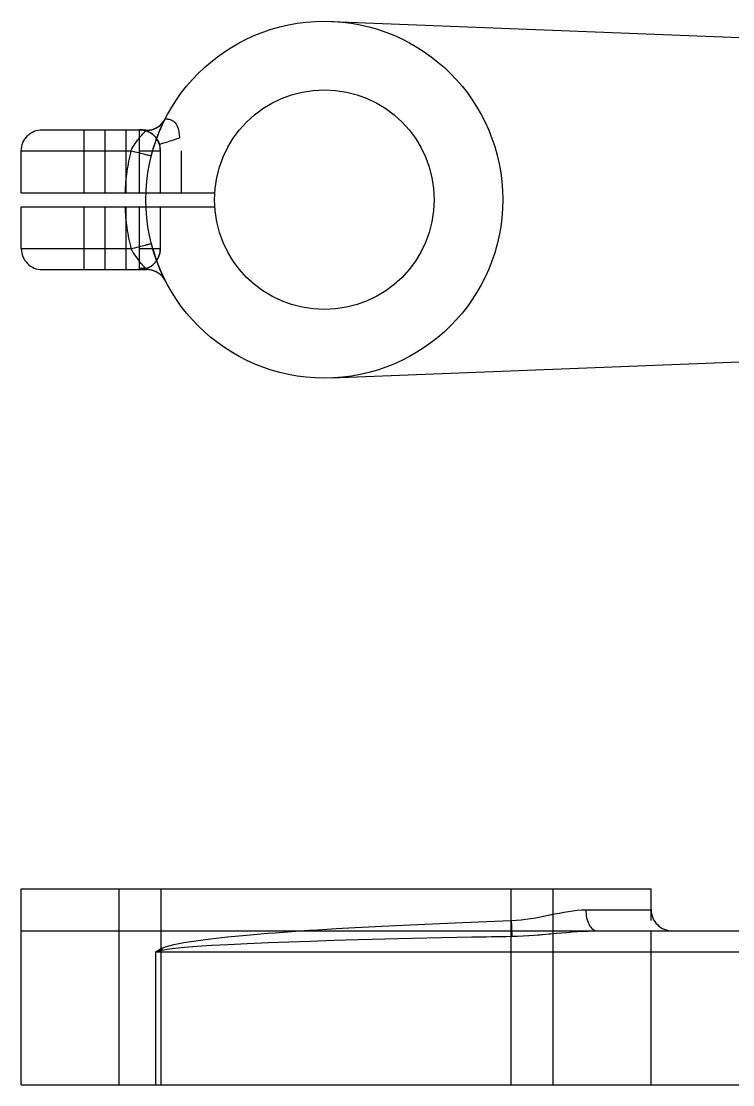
# Model space of a CAD drawing. Header units: millimetres. Extents: x 2 to 310, y 2 to 154.
# Drawn here: x 2 to 103.6, y 2 to 154 of the extents above; entities that cross this region are included whole.
import ezdxf

# ---------------------------------------------------------------- set-up
doc = ezdxf.new("R2010")
doc.units = ezdxf.units.MM
doc.layers.add('可见轮廓', color=7, linetype='Continuous')
doc.layers.add('隐藏线', color=5, linetype='Continuous')

msp = doc.modelspace()

# ---------------------------------------------------------------- linework, layer by layer
at = {"layer": '可见轮廓'}
for p, q in [((46.3, 153.98), (112.56, 151.38)), ((22.35, 139.7), (22.57, 140.05)), ((22.35, 139.7), (22.47, 139.87)), ((22.44, 139.81), (22.46, 139.85)), ((22.46, 139.85), (22.48, 139.88)), ((22.47, 139.87), (22.57, 140.05)), ((22.48, 139.88), (22.5, 139.92)), ((22.5, 139.92), (22.52, 139.95)), ((22.52, 139.95), (22.53, 139.98)), ((22.53, 139.98), (22.54, 140.01)), ((22.54, 140.01), (22.56, 140.03)), ((22.56, 140.03), (22.57, 140.05)), ((3.85, 138.27), (4.13, 138.37)), ((4.13, 138.37), (4.41, 138.44)), ((4.41, 138.44), (4.7, 138.49)), ((4.7, 138.49), (5, 138.5)), ((5, 138.5), (5.13, 138.5)), ((5, 138.5), (14, 138.5)), ((5.13, 138.5), (5.51, 138.5)), ((5.51, 138.5), (6.12, 138.5)), ((6.12, 138.5), (6.94, 138.5)), ((6.94, 138.5), (7.98, 138.5)), ((7.98, 138.5), (9.18, 138.5)), ((9.18, 138.5), (10.51, 138.5)), ((10.51, 138.5), (11.94, 138.5)), ((11, 138.5), (17, 138.5)), ((11, 129.5), (11, 138.5)), ((11.94, 138.5), (12.19, 138.5)), ((12.19, 138.5), (12.45, 138.5)), ((12.45, 138.5), (12.71, 138.5)), ((12.71, 138.5), (12.96, 138.5)), ((12.96, 138.5), (13.22, 138.5)), ((13.22, 138.5), (13.48, 138.5)), ((13.48, 138.5), (13.74, 138.5)), ((13.74, 138.5), (14, 138.5)), ((14, 138.5), (16.92, 138.5)), ((14, 138.48), (14, 138.5)), ((14, 135.5), (14, 138.5)), ((14, 138.5), (18.88, 138.5)), ((14, 138.5), (19.85, 138.5)), ((14, 138.44), (14, 138.48)), ((14, 138.37), (14, 138.44)), ((14, 138.27), (14, 138.37)), ((16.92, 138.5), (18.88, 138.5)), ((17, 129.5), (17, 138.5)), ((18.88, 138.5), (18.95, 138.5)), ((18.88, 135.5), (18.88, 138.5)), ((18.95, 138.5), (19.01, 138.5)), ((19.01, 138.5), (19.07, 138.49)), ((19.07, 138.49), (19.14, 138.49)), ((19.14, 138.49), (19.2, 138.48)), ((19.2, 138.48), (19.26, 138.48)), ((19.26, 138.48), (19.33, 138.47)), ((19.33, 138.47), (19.39, 138.46)), ((19.39, 138.46), (19.44, 138.45)), ((19.4, 138.46), (19.4, 138.45)), ((19.44, 138.45), (19.49, 138.44)), ((19.49, 138.44), (19.54, 138.43)), ((19.54, 138.43), (19.6, 138.43)), ((19.6, 138.43), (19.66, 138.42)), ((19.66, 138.42), (19.72, 138.42)), ((19.72, 138.42), (19.79, 138.42)), ((19.73, 138.3), (19.79, 138.36)), ((19.83, 138.39), (19.84, 138.4)), ((19.84, 138.41), (19.85, 138.41)), ((19.84, 138.4), (19.84, 138.41)), ((19.85, 138.41), (20.27, 138.44)), ((19.85, 138.41), (20.03, 138.42)), ((20.03, 138.42), (20.21, 138.43)), ((20.21, 138.43), (20.39, 138.46)), ((20.27, 138.44), (20.68, 138.52)), ((20.39, 138.46), (20.56, 138.49)), ((20.56, 138.49), (20.74, 138.54)), ((20.68, 138.52), (21.07, 138.66)), ((20.74, 138.54), (20.91, 138.59)), ((20.91, 138.59), (21.08, 138.66)), ((21.07, 138.66), (21.44, 138.85)), ((21.08, 138.66), (21.24, 138.73)), ((21.24, 138.73), (21.27, 138.75)), ((21.27, 138.75), (21.29, 138.76)), ((21.29, 138.76), (21.32, 138.78)), ((21.32, 138.78), (21.35, 138.79)), ((21.4, 138.82), (21.43, 138.83)), ((21.43, 138.83), (21.45, 138.85)), ((21.44, 138.85), (21.79, 139.09)), ((21.45, 138.85), (21.62, 138.96)), ((21.62, 138.96), (21.79, 139.09)), ((21.79, 139.09), (22.09, 139.37)), ((21.79, 139.09), (21.95, 139.23)), ((21.95, 139.23), (22.09, 139.37)), ((22.09, 139.37), (22.35, 139.7)), ((22.09, 139.37), (22.23, 139.53)), ((22.23, 139.53), (22.35, 139.7)), ((2.23, 136.65), (2.35, 136.91)), ((2.35, 136.91), (2.5, 137.17)), ((2.5, 137.17), (2.68, 137.4)), ((2.68, 137.4), (2.88, 137.62)), ((2.88, 137.62), (3.1, 137.82)), ((3.1, 137.82), (3.33, 137.99)), ((3.33, 137.99), (3.58, 138.15)), ((3.58, 138.15), (3.85, 138.27)), ((14, 138.14), (14, 138.27)), ((14, 137.99), (14, 138.14)), ((14, 137.82), (14, 137.99)), ((14, 137.62), (14, 137.82)), ((14, 137.4), (14, 137.62)), ((14, 137.17), (14, 137.4)), ((14, 136.91), (14, 137.17)), ((14, 136.65), (14, 136.91)), ((18.44, 136.76), (18.61, 136.99)), ((18.61, 136.99), (18.78, 137.21)), ((18.78, 137.21), (18.94, 137.42)), ((18.94, 137.42), (18.96, 137.45)), ((18.96, 137.45), (18.98, 137.47)), ((19.01, 137.5), (19.03, 137.52)), ((19.03, 137.52), (19.05, 137.55)), ((19.05, 137.55), (19.07, 137.57)), ((19.09, 137.6), (19.11, 137.62)), ((19.11, 137.62), (19.22, 137.74)), ((19.22, 137.74), (19.32, 137.86)), ((19.32, 137.86), (19.41, 137.96)), ((19.41, 137.96), (19.5, 138.06)), ((19.5, 138.06), (19.59, 138.15)), ((19.59, 138.15), (19.67, 138.23)), ((19.67, 138.23), (19.73, 138.3)), ((21.12, 136.6), (21.27, 137.03)), ((21.27, 137.03), (21.42, 137.44)), ((21.42, 137.44), (21.57, 137.83)), ((21.57, 137.83), (21.72, 138.2)), ((2, 135.5), (2.01, 135.79)), ((2, 132.5), (2, 135.5)), ((2, 135.5), (2.24, 135.5)), ((2, 135.5), (14, 135.5)), ((2, 129.5), (2, 135.5)), ((2.01, 135.79), (2.06, 136.09)), ((2.06, 136.09), (2.13, 136.37)), ((2.13, 136.37), (2.23, 136.65)), ((2.24, 135.5), (2.93, 135.5)), ((2.93, 135.5), (4.03, 135.5)), ((4.03, 135.5), (5.51, 135.5)), ((5.51, 135.5), (7.34, 135.5)), ((7.34, 135.5), (9.41, 135.5)), ((9.41, 135.5), (11.66, 135.5)), ((11.66, 135.5), (14, 135.5)), ((14, 136.37), (14, 136.65)), ((14, 136.09), (14, 136.37)), ((14, 135.79), (14, 136.09)), ((14, 135.5), (14, 135.79)), ((14, 135.5), (15.84, 135.5)), ((14, 132.5), (14, 135.5)), ((14, 129.5), (14, 135.5)), ((14, 135.5), (14, 135.5)), ((15.84, 135.5), (16.92, 135.5)), ((16.92, 135.5), (17.67, 135.5)), ((17.67, 135.5), (17.81, 135.76)), ((17.67, 135.5), (17.96, 135.43)), ((17.81, 135.76), (17.96, 136.02)), ((17.96, 136.02), (18.12, 136.28)), ((17.96, 135.43), (18.24, 135.36)), ((18.12, 136.28), (18.28, 136.52)), ((18.24, 135.36), (18.52, 135.29)), ((18.28, 136.52), (18.44, 136.76)), ((18.52, 135.29), (18.79, 135.22)), ((18.88, 135.5), (21.88, 135.5)), ((18.88, 129.5), (18.88, 135.5)), ((20.71, 135.23), (20.84, 135.7)), ((20.84, 135.7), (20.98, 136.15)), ((20.98, 136.15), (21.12, 136.6)), ((24.88, 129.5), (24.88, 135.5)), ((18.79, 135.22), (19.04, 135.15)), ((19.04, 135.15), (19.29, 135.09)), ((19.29, 135.09), (19.52, 135.03)), ((19.52, 135.03), (19.73, 134.98)), ((19.73, 134.98), (19.92, 134.93)), ((19.92, 134.93), (20.09, 134.89)), ((20.09, 134.89), (20.24, 134.85)), ((20.24, 134.85), (20.36, 134.82)), ((20.36, 134.82), (20.46, 134.8)), ((20.46, 134.8), (20.52, 134.78)), ((20.52, 134.78), (20.57, 134.77)), ((20.57, 134.77), (20.58, 134.76)), ((20.58, 134.76), (20.71, 135.23)), ((2, 129.5), (2, 132.5)), ((14, 129.5), (14, 132.5)), ((2, 129.5), (2.02, 129.5)), ((2, 129.5), (14, 129.5)), ((2.02, 129.5), (2.07, 129.5)), ((2.07, 129.5), (2.15, 129.5)), ((2.15, 129.5), (2.27, 129.5)), ((2.27, 129.5), (2.43, 129.5)), ((2.43, 129.5), (2.62, 129.5)), ((2.62, 129.5), (2.84, 129.5)), ((2.84, 129.5), (3.09, 129.5)), ((3.09, 129.5), (3.92, 129.5)), ((3.92, 129.5), (4.95, 129.5)), ((4.95, 129.5), (6.15, 129.5)), ((6.15, 129.5), (7.52, 129.5)), ((7.52, 129.5), (9.02, 129.5)), ((9.02, 129.5), (10.62, 129.5)), ((10.62, 129.5), (12.29, 129.5)), ((11, 129.5), (17, 129.5)), ((12.29, 129.5), (14, 129.5)), ((14, 129.5), (15.82, 129.5)), ((14, 129.5), (14, 129.5)), ((15.82, 129.5), (15.84, 129.5)), ((15.82, 129.5), (16.08, 129.5)), ((15.84, 129.5), (16.82, 129.5)), ((16.08, 129.5), (16.31, 129.5)), ((16.31, 129.5), (16.51, 129.5)), ((16.51, 129.5), (16.69, 129.5)), ((16.69, 129.5), (16.82, 129.5)), ((16.82, 129.5), (17.11, 129.5)), ((16.82, 129.5), (16.92, 129.5)), ((16.82, 129.5), (17.4, 129.5)), ((16.92, 129.5), (16.98, 129.5)), ((16.98, 129.5), (17, 129.5)), ((17.11, 129.5), (17.4, 129.5)), ((17.4, 129.5), (17.69, 129.5)), ((17.4, 129.5), (17.97, 129.5)), ((17.69, 129.5), (17.97, 129.5)), ((17.97, 129.5), (18.23, 129.5)), ((17.97, 129.5), (18.48, 129.5)), ((18.23, 129.5), (18.48, 129.5)), ((18.48, 129.5), (18.73, 129.5)), ((18.48, 129.5), (18.94, 129.5)), ((18.73, 129.5), (18.94, 129.5)), ((18.88, 129.5), (21.88, 129.5)), ((18.94, 129.5), (19.13, 129.5)), ((18.94, 129.5), (19.31, 129.5)), ((19.13, 129.5), (19.31, 129.5)), ((19.31, 129.5), (19.47, 129.5)), ((19.31, 129.5), (19.59, 129.5)), ((19.47, 129.5), (19.59, 129.5)), ((19.59, 129.5), (19.69, 129.5)), ((19.59, 129.5), (19.76, 129.5)), ((19.69, 129.5), (19.76, 129.5)), ((19.76, 129.5), (19.8, 129.5)), ((19.82, 129.5), (29.63, 129.5)), ((19.82, 129.5), (24.73, 129.5)), ((21.88, 129.5), (24.88, 129.5)), ((24.73, 129.5), (29.63, 129.5)), ((2, 127.5), (2.02, 127.5)), ((2, 124.5), (2, 127.5)), ((2, 127.5), (14, 127.5)), ((2, 121.5), (2, 127.5)), ((2.02, 127.5), (2.07, 127.5)), ((2.07, 127.5), (2.15, 127.5)), ((2.15, 127.5), (2.27, 127.5)), ((2.27, 127.5), (2.43, 127.5)), ((2.43, 127.5), (2.62, 127.5)), ((2.62, 127.5), (2.84, 127.5)), ((2.84, 127.5), (3.09, 127.5)), ((3.09, 127.5), (3.92, 127.5)), ((3.92, 127.5), (4.95, 127.5)), ((4.95, 127.5), (6.15, 127.5)), ((6.15, 127.5), (7.52, 127.5)), ((7.52, 127.5), (9.02, 127.5)), ((9.02, 127.5), (10.62, 127.5)), ((10.62, 127.5), (12.29, 127.5)), ((11, 127.5), (17, 127.5)), ((11, 118.5), (11, 127.5)), ((12.29, 127.5), (14, 127.5)), ((14, 127.5), (15.82, 127.5)), ((14, 124.5), (14, 127.5)), ((14, 121.5), (14, 127.5)), ((14, 127.5), (14, 127.5)), ((15.82, 127.5), (15.84, 127.5)), ((15.84, 127.5), (16.82, 127.5)), ((16.82, 127.5), (17.11, 127.5)), ((16.82, 127.5), (17.4, 127.5)), ((17, 118.5), (17, 127.5)), ((17.11, 127.5), (17.4, 127.5)), ((17.4, 127.5), (17.69, 127.5)), ((17.4, 127.5), (17.97, 127.5)), ((17.69, 127.5), (17.97, 127.5)), ((17.97, 127.5), (18.23, 127.5)), ((17.97, 127.5), (18.48, 127.5)), ((18.23, 127.5), (18.48, 127.5)), ((18.48, 127.5), (18.73, 127.5)), ((18.48, 127.5), (18.94, 127.5)), ((18.73, 127.5), (18.94, 127.5)), ((18.88, 127.5), (21.88, 127.5)), ((18.88, 121.5), (18.88, 127.5)), ((18.94, 127.5), (19.13, 127.5)), ((18.94, 127.5), (19.31, 127.5)), ((19.13, 127.5), (19.31, 127.5)), ((19.31, 127.5), (19.47, 127.5)), ((19.31, 127.5), (19.59, 127.5)), ((19.47, 127.5), (19.59, 127.5)), ((19.59, 127.5), (19.69, 127.5)), ((19.59, 127.5), (19.76, 127.5)), ((19.69, 127.5), (19.76, 127.5)), ((19.8, 127.5), (19.82, 127.5)), ((19.82, 127.5), (29.63, 127.5)), ((19.82, 127.5), (24.73, 127.5)), ((21.88, 121.5), (21.88, 127.5)), ((24.73, 127.5), (29.63, 127.5)), ((2, 121.5), (2, 124.5)), ((14, 121.5), (14, 124.5)), ((17.96, 121.57), (18.24, 121.64)), ((18.24, 121.64), (18.52, 121.71)), ((18.52, 121.71), (18.79, 121.78)), ((18.79, 121.78), (19.04, 121.85)), ((19.04, 121.85), (19.29, 121.91)), ((19.29, 121.91), (19.52, 121.97)), ((19.52, 121.97), (19.73, 122.02)), ((19.73, 122.02), (19.92, 122.07)), ((19.92, 122.07), (20.09, 122.11)), ((20.09, 122.11), (20.24, 122.15)), ((20.24, 122.15), (20.36, 122.18)), ((20.36, 122.18), (20.46, 122.2)), ((20.46, 122.2), (20.52, 122.22)), ((20.52, 122.22), (20.57, 122.23)), ((20.57, 122.23), (20.58, 122.24)), ((20.58, 122.24), (20.72, 121.71)), ((20.72, 121.71), (20.87, 121.2)), ((2, 121.5), (2.01, 121.21)), ((2, 121.5), (2.24, 121.5)), ((2, 121.5), (14, 121.5)), ((2.01, 121.21), (2.06, 120.91)), ((2.06, 120.91), (2.13, 120.63)), ((2.13, 120.63), (2.23, 120.35)), ((2.23, 120.35), (2.35, 120.09)), ((2.24, 121.5), (2.93, 121.5)), ((2.35, 120.09), (2.5, 119.83)), ((2.93, 121.5), (4.03, 121.5)), ((4.03, 121.5), (5.51, 121.5)), ((5.51, 121.5), (7.34, 121.5)), ((7.34, 121.5), (9.41, 121.5)), ((9.41, 121.5), (11.66, 121.5)), ((11.66, 121.5), (14, 121.5)), ((14, 121.5), (15.84, 121.5)), ((14, 121.21), (14, 121.5)), ((14, 118.5), (14, 121.5)), ((14, 121.5), (14, 121.5)), ((14, 120.91), (14, 121.21)), ((14, 120.63), (14, 120.91)), ((14, 120.35), (14, 120.63)), ((14, 120.09), (14, 120.35)), ((14, 119.83), (14, 120.09)), ((15.84, 121.5), (16.97, 121.5)), ((16.97, 121.5), (17.67, 121.5)), ((17.67, 121.5), (17.96, 121.57)), ((17.67, 121.5), (17.83, 121.21)), ((17.83, 121.21), (18, 120.92)), ((18, 120.92), (18.17, 120.64)), ((18.17, 120.64), (18.35, 120.36)), ((18.35, 120.36), (18.54, 120.1)), ((18.54, 120.1), (18.73, 119.85)), ((18.88, 121.5), (21.88, 121.5)), ((18.88, 118.5), (18.88, 121.5)), ((20.87, 121.2), (21.03, 120.69)), ((21.03, 120.69), (21.19, 120.2)), ((21.19, 120.2), (21.36, 119.73)), ((2.5, 119.83), (2.68, 119.6)), ((2.68, 119.6), (2.88, 119.38)), ((2.88, 119.38), (3.1, 119.18)), ((3.1, 119.18), (3.33, 119.01)), ((3.33, 119.01), (3.58, 118.85)), ((3.58, 118.85), (3.85, 118.73)), ((3.85, 118.73), (4.13, 118.63)), ((4.13, 118.63), (4.41, 118.56)), ((14, 119.6), (14, 119.83)), ((14, 119.38), (14, 119.6)), ((14, 119.18), (14, 119.38)), ((14, 119.01), (14, 119.18)), ((14, 118.86), (14, 119.01)), ((14, 118.73), (14, 118.86)), ((14, 118.63), (14, 118.73)), ((14, 118.56), (14, 118.63)), ((18.73, 119.85), (18.91, 119.62)), ((18.88, 118.69), (19.94, 118.69)), ((18.91, 119.62), (19.09, 119.4)), ((19.09, 119.4), (19.09, 119.4)), ((19.11, 119.38), (19.28, 119.19)), ((19.28, 119.19), (19.44, 119.01)), ((19.44, 119.01), (19.58, 118.86)), ((19.58, 118.86), (19.7, 118.74)), ((19.7, 118.74), (19.8, 118.63)), ((19.8, 118.63), (19.88, 118.56)), ((19.88, 118.56), (19.92, 118.52)), ((21.36, 119.73), (21.52, 119.29)), ((21.52, 119.29), (21.69, 118.87)), ((21.69, 118.87), (21.85, 118.48)), ((4.41, 118.56), (4.7, 118.51)), ((4.7, 118.51), (5, 118.5)), ((5, 118.5), (5.14, 118.5)), ((5, 118.5), (14, 118.5)), ((5.14, 118.5), (5.55, 118.5)), ((5.55, 118.5), (6.22, 118.5)), ((6.22, 118.5), (7.11, 118.5)), ((7.11, 118.5), (8.23, 118.5)), ((8.23, 118.5), (9.53, 118.5)), ((9.53, 118.5), (10.95, 118.5)), ((10.95, 118.5), (12.47, 118.5)), ((11, 118.5), (17, 118.5)), ((12.47, 118.5), (12.66, 118.5)), ((12.66, 118.5), (12.85, 118.5)), ((12.85, 118.5), (13.04, 118.5)), ((13.04, 118.5), (13.23, 118.5)), ((13.23, 118.5), (13.42, 118.5)), ((13.42, 118.5), (13.61, 118.5)), ((13.61, 118.5), (13.81, 118.5)), ((13.81, 118.5), (14, 118.5)), ((14, 118.52), (14, 118.56)), ((14, 118.5), (14, 118.52)), ((14, 118.5), (16.97, 118.5)), ((14, 118.5), (19.94, 118.5)), ((14, 118.5), (18.88, 118.5)), ((16.97, 118.5), (19.94, 118.5)), ((18.88, 118.5), (19.94, 118.5)), ((19.92, 118.52), (19.94, 118.5)), ((22.5, 117.08), (22.51, 117.05)), ((22.51, 117.05), (22.52, 117.03)), ((22.52, 117.03), (22.54, 117.01)), ((22.54, 117.01), (22.55, 116.99)), ((22.55, 116.97), (22.56, 116.95)), ((22.56, 116.95), (22.57, 116.93)), ((22.61, 116.87), (22.61, 116.87)), ((46.3, 103.02), (112.56, 105.62)), ((2, 30), (2.41, 30)), ((2, 16), (2, 30)), ((2, 2), (2, 30)), ((2.41, 30), (3.55, 30)), ((3.55, 30), (5.39, 30)), ((5.39, 30), (7.86, 30)), ((7.86, 30), (10.9, 30)), ((10.9, 30), (14.36, 30)), ((14.36, 30), (18.1, 30)), ((16, 2), (16, 30)), ((18.1, 30), (22, 30)), ((22, 30), (47, 30)), ((22, 25.73), (22, 30)), ((22, 30), (22, 30)), ((22, 2), (22, 30)), ((47, 30), (72, 30)), ((72, 30), (75.9, 30)), ((72, 27.73), (72, 30)), ((72, 30), (72, 30)), ((72, 25.46), (72, 30)), ((72, 2), (72, 30)), ((75.9, 30), (79.64, 30)), ((78, 2), (78, 30)), ((79.64, 30), (83.1, 30)), ((83.1, 30), (86.14, 30)), ((86.14, 30), (88.61, 30)), ((88.61, 30), (90.45, 30)), ((90.45, 30), (91.59, 30)), ((91.59, 30), (92, 30)), ((92, 27.73), (92, 30)), ((92, 25.46), (92, 30)), ((72, 25.73), (72, 27.73)), ((92, 27), (92, 27.73)), ((74.81, 25.76), (75.5, 25.87)), ((75.5, 25.87), (76.19, 26)), ((76.19, 26), (76.87, 26.14)), ((76.87, 26.14), (77.54, 26.27)), ((77.54, 26.27), (78.21, 26.41)), ((78.21, 26.41), (78.87, 26.54)), ((78.87, 26.54), (79.53, 26.66)), ((79.53, 26.66), (80.17, 26.77)), ((80.17, 26.77), (80.81, 26.87)), ((80.81, 26.87), (81.44, 26.94)), ((81.44, 26.94), (82.05, 26.98)), ((82.05, 26.98), (82.66, 27)), ((82.66, 27), (82.67, 26.71)), ((82.66, 27), (84.7, 27)), ((82.66, 27), (92, 27)), ((82.67, 26.71), (82.69, 26.41)), ((82.69, 26.41), (82.73, 26.13)), ((82.73, 26.13), (82.78, 25.85)), ((82.78, 25.85), (82.85, 25.59)), ((84.7, 27), (86.54, 27)), ((86.54, 27), (88.15, 27)), ((88.15, 27), (89.51, 27)), ((89.51, 27), (90.58, 27)), ((90.58, 27), (91.35, 27)), ((91.35, 27), (91.83, 27)), ((91.83, 27), (92, 27)), ((92, 27), (92.01, 26.71)), ((92.01, 26.71), (92.06, 26.41)), ((92.06, 26.41), (92.13, 26.13)), ((92.13, 26.13), (92.23, 25.85)), ((92.23, 25.85), (92.35, 25.59)), ((22, 21.46), (22, 25.73)), ((47, 24.32), (49.72, 24.47)), ((49.72, 24.47), (52.55, 24.62)), ((52.55, 24.62), (55.51, 24.77)), ((55.51, 24.77), (58.59, 24.92)), ((58.59, 24.92), (61.78, 25.06)), ((61.78, 25.06), (65.08, 25.19)), ((65.08, 25.19), (68.49, 25.33)), ((68.49, 25.33), (72, 25.46)), ((72, 25.46), (72, 25.73)), ((72, 25.46), (72.71, 25.5)), ((72, 25.46), (72.01, 25.3)), ((72, 25.46), (72.08, 23.23)), ((72, 25.46), (72, 25.46)), ((72.01, 25.3), (72.01, 25.14)), ((72.01, 25.14), (72.02, 24.99)), ((72.02, 24.99), (72.02, 24.83)), ((72.02, 24.83), (72.03, 24.68)), ((72.03, 24.68), (72.03, 24.53)), ((72.03, 24.53), (72.04, 24.38)), ((72.04, 24.38), (72.04, 24.24)), ((72.71, 25.5), (73.41, 25.56)), ((73.41, 25.56), (74.11, 25.65)), ((74.11, 25.65), (74.81, 25.76)), ((82.85, 25.59), (82.93, 25.33)), ((82.93, 25.33), (83.02, 25.1)), ((83.02, 25.1), (83.13, 24.88)), ((83.13, 24.88), (83.24, 24.68)), ((83.24, 24.68), (83.37, 24.51)), ((83.37, 24.51), (83.5, 24.35)), ((83.5, 24.35), (83.65, 24.23)), ((92.35, 25.59), (92.51, 25.33)), ((92.51, 25.33), (92.68, 25.1)), ((92.68, 25.1), (92.88, 24.88)), ((92.88, 24.88), (93.1, 24.68)), ((93.1, 24.68), (93.33, 24.51)), ((93.33, 24.51), (93.59, 24.35)), ((93.59, 24.35), (93.85, 24.23)), ((2, 24), (2.41, 24)), ((2, 13), (2, 24)), ((2, 2), (2, 24)), ((2.41, 24), (3.55, 24)), ((3.55, 24), (5.39, 24)), ((5.39, 24), (7.86, 24)), ((7.86, 24), (10.9, 24)), ((10.9, 24), (14.36, 24)), ((14.36, 24), (18.1, 24)), ((16, 2), (16, 24)), ((18.1, 24), (22, 24)), ((22, 24), (47, 24)), ((22, 21.2), (22, 24)), ((22, 24), (22, 24)), ((22, 2), (22, 24)), ((26.96, 22.58), (29.04, 22.86)), ((29.04, 22.86), (31.45, 23.12)), ((31.45, 23.12), (34.18, 23.39)), ((34.18, 23.39), (37.22, 23.65)), ((37.22, 23.65), (38.32, 23.73)), ((38.32, 23.73), (39.46, 23.82)), ((39.46, 23.82), (40.63, 23.9)), ((40.63, 23.9), (41.84, 23.99)), ((41.84, 23.99), (43.08, 24.07)), ((43.08, 24.07), (44.35, 24.15)), ((44.35, 24.15), (45.66, 24.24)), ((45.66, 24.24), (47, 24.32)), ((50.18, 22.75), (53.93, 22.84)), ((53.93, 22.84), (57.89, 22.94)), ((57.89, 22.94), (62.03, 23.03)), ((62.03, 23.03), (66.36, 23.12)), ((66.36, 23.12), (67.06, 23.13)), ((67.06, 23.13), (67.77, 23.15)), ((67.77, 23.15), (68.47, 23.16)), ((68.47, 23.16), (69.19, 23.18)), ((69.19, 23.18), (69.9, 23.19)), ((69.9, 23.19), (70.62, 23.2)), ((70.62, 23.2), (71.35, 23.21)), ((71.35, 23.21), (72.08, 23.23)), ((72, 2), (72, 24)), ((72.04, 24.24), (72.05, 24.1)), ((72.05, 24.1), (72.05, 23.96)), ((72.05, 23.96), (72.06, 23.82)), ((72.06, 23.82), (72.06, 23.69)), ((72.06, 23.69), (72.07, 23.57)), ((72.07, 23.57), (72.07, 23.45)), ((72.07, 23.45), (72.08, 23.34)), ((72.08, 23.34), (72.08, 23.23)), ((72.08, 23.23), (73.7, 23.28)), ((72.08, 23.23), (72.89, 23.25)), ((72.89, 23.25), (73.7, 23.28)), ((73.7, 23.28), (75.3, 23.38)), ((73.7, 23.28), (74.5, 23.33)), ((74.5, 23.33), (75.3, 23.38)), ((75.3, 23.38), (76.88, 23.5)), ((75.3, 23.38), (76.09, 23.44)), ((76.09, 23.44), (76.88, 23.5)), ((76.88, 23.5), (78.43, 23.64)), ((76.88, 23.5), (77.66, 23.57)), ((77.66, 23.57), (78.43, 23.64)), ((78, 2), (78, 24)), ((78.43, 23.64), (79.95, 23.77)), ((78.43, 23.64), (79.2, 23.7)), ((78.45, 23.64), (78.46, 23.64)), ((78.46, 23.64), (78.46, 23.64)), ((78.47, 23.64), (78.48, 23.64)), ((79.2, 23.7), (79.95, 23.77)), ((79.95, 23.77), (80.7, 23.83)), ((80.7, 23.83), (81.43, 23.89)), ((81.43, 23.89), (82.16, 23.93)), ((82.16, 23.93), (82.87, 23.97)), ((82.87, 23.97), (83.57, 23.99)), ((83.57, 23.99), (84.26, 24)), ((83.65, 24.23), (83.79, 24.13)), ((83.79, 24.13), (83.95, 24.06)), ((83.95, 24.06), (84.1, 24.01)), ((84.1, 24.01), (84.26, 24)), ((84.26, 24), (91.22, 24)), ((84.26, 24), (85.97, 24)), ((84.26, 24), (95, 24)), ((85.97, 24), (87.5, 24)), ((87.5, 24), (88.84, 24)), ((88.84, 24), (89.96, 24)), ((89.96, 24), (90.84, 24)), ((90.84, 24), (91.47, 24)), ((91.22, 24), (134.85, 24)), ((91.47, 24), (91.86, 24)), ((91.86, 24), (92, 24)), ((92, 24), (92.69, 24)), ((92, 2), (92, 24)), ((92.69, 24), (93.29, 24)), ((93.29, 24), (93.81, 24)), ((93.81, 24), (94.24, 24)), ((93.85, 24.23), (94.13, 24.13)), ((94.13, 24.13), (94.41, 24.06)), ((94.24, 24), (94.57, 24)), ((94.41, 24.06), (94.71, 24.01)), ((94.57, 24), (94.8, 24)), ((94.71, 24.01), (95, 24)), ((94.8, 24), (94.95, 24)), ((94.95, 24), (95, 24)), ((21.61, 21.23), (21.71, 21.29)), ((21.66, 21.26), (21.71, 21.29)), ((21.71, 21.29), (21.75, 21.32)), ((21.75, 21.32), (21.8, 21.35)), ((21.8, 21.35), (21.9, 21.4)), ((21.8, 21.35), (21.85, 21.37)), ((21.85, 21.37), (21.9, 21.4)), ((21.9, 21.4), (21.95, 21.43)), ((21.95, 21.43), (22, 21.46)), ((22, 21.46), (22.73, 21.74)), ((22, 21.46), (22.01, 21.45)), ((22, 21.46), (22.12, 21.23)), ((22.01, 21.45), (22.01, 21.43)), ((22.05, 21.36), (22.06, 21.35)), ((22.06, 21.35), (22.07, 21.33)), ((22.07, 21.33), (22.07, 21.32)), ((22.12, 21.23), (22.86, 21.37)), ((22.73, 21.74), (23.8, 22.03)), ((22.86, 21.37), (23.93, 21.51)), ((23.8, 22.03), (25.21, 22.31)), ((23.93, 21.51), (25.34, 21.65)), ((25.21, 22.31), (26.96, 22.58)), ((25.34, 21.65), (27.07, 21.79)), ((27.07, 21.79), (29.16, 21.93)), ((29.16, 21.93), (31.57, 22.06)), ((31.57, 22.06), (34.29, 22.19)), ((34.29, 22.19), (37.33, 22.32)), ((37.33, 22.32), (40.21, 22.43)), ((40.21, 22.43), (43.32, 22.54)), ((43.32, 22.54), (46.64, 22.64)), ((46.64, 22.64), (50.18, 22.75)), ((21.21, 21), (21.31, 21.06)), ((21.21, 21), (21.26, 21.03)), ((21.21, 21), (91.11, 21)), ((21.21, 16), (21.21, 21)), ((21.26, 21.03), (21.31, 21.06)), ((21.27, 21.01), (21.33, 21.03)), ((21.31, 21.06), (21.36, 21.09)), ((21.33, 21.03), (21.44, 21.06)), ((21.33, 21.03), (21.38, 21.04)), ((21.36, 21.09), (21.41, 21.12)), ((21.38, 21.04), (21.44, 21.06)), ((21.41, 21.12), (21.51, 21.17)), ((21.41, 21.12), (21.46, 21.14)), ((21.46, 21.14), (21.51, 21.17)), ((21.5, 21.07), (21.55, 21.09)), ((21.51, 21.17), (21.56, 21.2)), ((21.55, 21.09), (21.67, 21.12)), ((21.55, 21.09), (21.61, 21.1)), ((21.56, 21.2), (21.61, 21.23)), ((21.61, 21.23), (21.66, 21.26)), ((21.61, 21.1), (21.67, 21.12)), ((21.67, 21.12), (21.72, 21.13)), ((21.72, 21.13), (21.78, 21.14)), ((21.78, 21.14), (21.89, 21.17)), ((21.78, 21.14), (21.84, 21.16)), ((21.84, 21.16), (21.89, 21.17)), ((21.89, 21.17), (21.95, 21.19)), ((21.95, 21.19), (22, 21.2)), ((22, 21.2), (22.06, 21.22)), ((22.1, 21.26), (22.11, 21.25)), ((22.11, 21.25), (22.12, 21.23)), ((91.11, 21), (161, 21)), ((2, 2), (2, 16)), ((21.21, 11.5), (21.21, 16)), ((2, 2), (2, 13)), ((21.21, 2), (21.21, 11.5)), ((2, 2), (2.39, 2)), ((2.39, 2), (3.48, 2)), ((3.48, 2), (5.23, 2)), ((3.55, 2), (5.39, 2)), ((5.23, 2), (7.58, 2)), ((5.39, 2), (7.86, 2)), ((7.58, 2), (10.5, 2)), ((7.86, 2), (10.9, 2)), ((10.5, 2), (13.82, 2)), ((10.9, 2), (14.36, 2)), ((13.82, 2), (17.43, 2)), ((14.36, 2), (18.1, 2)), ((17.43, 2), (21.21, 2)), ((18.1, 2), (22, 2)), ((21.21, 2), (91.11, 2)), ((21.21, 2), (21.21, 2)), ((22, 2), (22, 2)), ((72, 2), (72, 2)), ((91.11, 2), (94.74, 2)), ((94.74, 2), (161, 2))]:
    msp.add_line(p, q, dxfattribs=at)
for radius in [25.5, 15.7]:
    msp.add_circle((45.3, 128.5), radius, dxfattribs=at)
for centre, radius, start, end in [((19.89, 141.41), 3, -63.3246, -26.9445), ((18.88, 135.5), 3, 72.3073, 90), ((19.89, 141.41), 3, -93.5529, -87.7698), ((45.3, 128.5), 28.5, 165.7819, 171.8855), ((45.3, 128.5), 28.5, 171.9318, 177.9892), ((45.3, 128.5), 28.5, 171.8855, 171.9318), ((45.3, 128.5), 28.5, -177.9892, -171.9318), ((45.3, 128.5), 28.5, -171.9318, -171.8855), ((45.3, 128.5), 28.5, -171.8855, -165.7819), ((19.94, 115.5), 3, 58.5692, 90), ((19.94, 115.5), 3, 27.5717, 58.5692), ((19.94, 115.5), 3, 49.1982, 58.5692), ((19.94, 115.5), 3, 49.1982, 58.5692), ((19.94, 115.5), 3, 27.1383, 27.5717), ((19.94, 115.5), 3, 27.1383, 27.6475), ((19.94, 115.5), 3, 27.1383, 27.6475)]:
    msp.add_arc(centre, radius, start, end, dxfattribs=at)
at = {"layer": '隐藏线'}
for p, q in [((46.3, 153.98), (116.19, 151.23)), ((22.57, 140.05), (22.58, 140.06)), ((22.63, 140.06), (22.71, 140.06)), ((22.71, 140.06), (22.82, 140.05)), ((22.82, 140.05), (22.96, 140.03)), ((22.96, 140.03), (23.11, 140)), ((23.11, 140), (23.28, 139.95)), ((23.28, 139.95), (23.47, 139.88)), ((23.47, 139.88), (23.48, 139.87)), ((23.52, 139.85), (23.53, 139.85)), ((23.53, 139.85), (23.54, 139.84)), ((5, 138.5), (5.13, 138.5)), ((5.13, 138.5), (5.51, 138.5)), ((5.51, 138.5), (6.12, 138.5)), ((6.12, 138.5), (6.94, 138.5)), ((6.94, 138.5), (7.98, 138.5)), ((7.98, 138.5), (9.18, 138.5)), ((9.18, 138.5), (10.51, 138.5)), ((10.51, 138.5), (11.94, 138.5)), ((11, 138.5), (11.01, 138.5)), ((11, 134), (11, 138.5)), ((11.01, 138.5), (11.06, 138.5)), ((11.06, 138.5), (11.14, 138.5)), ((11.14, 138.5), (11.24, 138.5)), ((11.24, 138.5), (11.38, 138.5)), ((11.38, 138.5), (11.54, 138.5)), ((11.54, 138.5), (11.73, 138.5)), ((11.73, 138.5), (11.94, 138.5)), ((11.94, 138.5), (12.19, 138.5)), ((11.94, 138.5), (12.66, 138.5)), ((12.19, 138.5), (12.45, 138.5)), ((12.45, 138.5), (12.71, 138.5)), ((12.66, 138.5), (13.48, 138.5)), ((12.71, 138.5), (12.96, 138.5)), ((12.96, 138.5), (13.22, 138.5)), ((13.22, 138.5), (13.48, 138.5)), ((13.48, 138.5), (13.74, 138.5)), ((13.48, 138.5), (14.35, 138.5)), ((13.74, 138.5), (14, 138.5)), ((14, 138.5), (16.44, 138.5)), ((14.35, 138.5), (15.19, 138.5)), ((15.19, 138.5), (15.92, 138.5)), ((15.92, 138.5), (16.5, 138.5)), ((16.44, 138.5), (18.88, 138.5)), ((16.5, 138.5), (16.86, 138.5)), ((16.86, 138.5), (17, 138.5)), ((17, 134), (17, 138.5)), ((18.88, 138.46), (18.88, 138.49)), ((18.88, 138.41), (18.88, 138.46)), ((18.88, 138.34), (18.88, 138.41)), ((18.88, 138.26), (18.88, 138.34)), ((19.41, 138.45), (19.42, 138.45)), ((19.42, 138.45), (19.44, 138.45)), ((19.44, 138.45), (19.46, 138.44)), ((19.49, 138.44), (19.53, 138.43)), ((19.53, 138.43), (19.57, 138.42)), ((19.57, 138.42), (19.62, 138.41)), ((19.62, 138.41), (19.67, 138.4)), ((19.67, 138.4), (19.72, 138.38)), ((19.72, 138.38), (19.78, 138.36)), ((19.78, 138.36), (19.85, 138.34)), ((19.85, 138.34), (19.92, 138.32)), ((21.72, 138.2), (21.77, 138.33)), ((21.77, 138.33), (21.82, 138.45)), ((21.82, 138.45), (21.87, 138.57)), ((21.87, 138.57), (21.93, 138.69)), ((21.93, 138.69), (21.98, 138.8)), ((21.98, 138.8), (22.02, 138.91)), ((22.02, 138.91), (22.07, 139.02)), ((22.07, 139.02), (22.12, 139.12)), ((22.12, 139.12), (22.17, 139.23)), ((22.17, 139.23), (22.21, 139.32)), ((22.21, 139.32), (22.26, 139.42)), ((22.26, 139.42), (22.3, 139.51)), ((22.3, 139.51), (22.34, 139.59)), ((22.34, 139.59), (22.38, 139.67)), ((22.38, 139.67), (22.41, 139.74)), ((22.41, 139.74), (22.44, 139.81)), ((23.54, 139.84), (23.55, 139.83)), ((23.55, 139.83), (23.75, 139.7)), ((23.75, 139.7), (23.94, 139.52)), ((23.94, 139.52), (24.13, 139.29)), ((24.13, 139.29), (24.29, 139)), ((24.29, 139), (24.42, 138.66)), ((24.42, 138.66), (24.52, 138.26)), ((18.88, 138.15), (18.88, 138.26)), ((18.88, 138.03), (18.88, 138.15)), ((18.88, 137.89), (18.88, 138.03)), ((18.88, 137.86), (18.88, 137.89)), ((18.88, 137.83), (18.88, 137.86)), ((18.88, 137.76), (18.88, 137.79)), ((18.88, 137.73), (18.88, 137.76)), ((18.88, 137.66), (18.88, 137.69)), ((18.88, 137.62), (18.88, 137.66)), ((18.88, 137.4), (18.88, 137.62)), ((18.88, 137.17), (18.88, 137.4)), ((18.88, 136.91), (18.88, 137.17)), ((18.88, 136.65), (18.88, 136.91)), ((19.92, 138.32), (19.99, 138.29)), ((19.99, 138.29), (20.07, 138.26)), ((20.07, 138.26), (20.15, 138.22)), ((20.15, 138.22), (20.23, 138.18)), ((20.23, 138.18), (20.32, 138.14)), ((20.32, 138.14), (20.4, 138.09)), ((20.4, 138.09), (20.48, 138.04)), ((20.48, 138.04), (20.57, 137.98)), ((20.57, 137.98), (20.66, 137.92)), ((20.66, 137.92), (20.75, 137.85)), ((20.75, 137.85), (20.83, 137.78)), ((20.83, 137.78), (20.92, 137.7)), ((20.92, 137.7), (21, 137.62)), ((21, 137.62), (21.12, 137.5)), ((21.12, 137.5), (21.23, 137.36)), ((21.23, 137.36), (21.34, 137.22)), ((21.34, 137.22), (21.44, 137.07)), ((21.44, 137.07), (21.53, 136.91)), ((21.53, 136.91), (21.61, 136.75)), ((22.79, 136.74), (23.01, 136.81)), ((23.01, 136.81), (23.25, 136.89)), ((23.25, 136.89), (23.51, 136.97)), ((23.51, 136.97), (23.77, 137.05)), ((23.77, 137.05), (24.04, 137.14)), ((24.04, 137.14), (24.32, 137.23)), ((24.32, 137.23), (24.6, 137.32)), ((24.52, 138.26), (24.58, 137.81)), ((24.58, 137.81), (24.6, 137.32)), ((18.88, 136.37), (18.88, 136.65)), ((18.88, 136.09), (18.88, 136.37)), ((18.88, 135.79), (18.88, 136.09)), ((18.88, 135.5), (18.88, 135.79)), ((18.88, 135.5), (19.18, 135.5)), ((19.18, 135.5), (19.47, 135.5)), ((19.47, 135.5), (19.75, 135.5)), ((19.75, 135.5), (20.03, 135.5)), ((20.03, 135.5), (20.3, 135.5)), ((20.3, 135.5), (20.55, 135.5)), ((20.55, 135.5), (20.79, 135.5)), ((20.79, 135.5), (21, 135.5)), ((21, 135.5), (21.04, 135.5)), ((21.04, 135.5), (21.07, 135.5)), ((21.07, 135.5), (21.11, 135.5)), ((21.11, 135.5), (21.14, 135.5)), ((21.21, 135.5), (21.24, 135.5)), ((21.24, 135.5), (21.27, 135.5)), ((21.27, 135.5), (21.41, 135.5)), ((21.41, 135.5), (21.53, 135.5)), ((21.53, 135.5), (21.64, 135.5)), ((21.61, 136.75), (21.68, 136.58)), ((21.64, 135.5), (21.73, 135.5)), ((21.68, 136.58), (21.74, 136.41)), ((21.73, 135.5), (21.79, 135.5)), ((21.76, 136.41), (21.8, 136.43)), ((21.79, 135.5), (21.84, 135.5)), ((21.8, 136.43), (21.86, 136.45)), ((21.86, 136.45), (21.96, 136.48)), ((21.87, 135.5), (21.88, 135.5)), ((21.88, 132.5), (21.88, 135.5)), ((21.96, 136.48), (22.08, 136.52)), ((22.08, 136.52), (22.22, 136.56)), ((22.22, 136.56), (22.39, 136.62)), ((22.39, 136.62), (22.58, 136.68)), ((22.58, 136.68), (22.79, 136.74)), ((11, 129.5), (11, 134)), ((17, 129.5), (17, 134)), ((21.88, 129.5), (21.88, 132.5)), ((2, 129.5), (2.24, 129.5)), ((2.24, 129.5), (2.93, 129.5)), ((2.93, 129.5), (4.03, 129.5)), ((4.03, 129.5), (5.51, 129.5)), ((5.51, 129.5), (7.34, 129.5)), ((7.34, 129.5), (9.41, 129.5)), ((9.41, 129.5), (11.66, 129.5)), ((11, 129.5), (11.12, 129.5)), ((11.12, 129.5), (11.46, 129.5)), ((11.46, 129.5), (11.98, 129.5)), ((11.66, 129.5), (14, 129.5)), ((11.98, 129.5), (12.67, 129.5)), ((12.67, 129.5), (13.46, 129.5)), ((13.46, 129.5), (14.28, 129.5)), ((14, 129.5), (15.82, 129.5)), ((14.28, 129.5), (15.09, 129.5)), ((15.09, 129.5), (15.82, 129.5)), ((15.82, 129.5), (16.44, 129.5)), ((15.82, 129.5), (16.08, 129.5)), ((16.08, 129.5), (16.31, 129.5)), ((16.31, 129.5), (16.51, 129.5)), ((16.44, 129.5), (18.88, 129.5)), ((16.51, 129.5), (16.69, 129.5)), ((16.69, 129.5), (16.82, 129.5)), ((16.82, 129.5), (16.92, 129.5)), ((16.92, 129.5), (16.98, 129.5)), ((16.98, 129.5), (17, 129.5)), ((18.88, 129.5), (19.18, 129.5)), ((19.18, 129.5), (19.47, 129.5)), ((19.47, 129.5), (19.75, 129.5)), ((19.75, 129.5), (20.03, 129.5)), ((19.82, 129.5), (24.73, 129.5)), ((20.03, 129.5), (20.3, 129.5)), ((20.3, 129.5), (20.55, 129.5)), ((20.55, 129.5), (20.79, 129.5)), ((20.79, 129.5), (21, 129.5)), ((21, 129.5), (21.2, 129.5)), ((21.2, 129.5), (21.38, 129.5)), ((21.38, 129.5), (21.53, 129.5)), ((21.53, 129.5), (21.65, 129.5)), ((21.65, 129.5), (21.75, 129.5)), ((21.75, 129.5), (21.82, 129.5)), ((21.82, 129.5), (21.87, 129.5)), ((21.88, 129.5), (21.9, 129.5)), ((21.9, 129.5), (21.94, 129.5)), ((21.94, 129.5), (22.01, 129.5)), ((22.01, 129.5), (22.11, 129.5)), ((22.11, 129.5), (22.24, 129.5)), ((22.24, 129.5), (22.39, 129.5)), ((22.39, 129.5), (22.56, 129.5)), ((22.56, 129.5), (22.76, 129.5)), ((22.76, 129.5), (22.98, 129.5)), ((22.98, 129.5), (23.22, 129.5)), ((23.22, 129.5), (23.47, 129.5)), ((23.47, 129.5), (23.73, 129.5)), ((23.73, 129.5), (24.01, 129.5)), ((24.01, 129.5), (24.3, 129.5)), ((24.3, 129.5), (24.59, 129.5)), ((24.59, 129.5), (24.88, 129.5)), ((24.73, 129.5), (29.63, 129.5)), ((24.88, 129.5), (29.63, 129.5)), ((2, 127.5), (2.24, 127.5)), ((2.24, 127.5), (2.93, 127.5)), ((2.93, 127.5), (4.03, 127.5)), ((4.03, 127.5), (5.51, 127.5)), ((5.51, 127.5), (7.34, 127.5)), ((7.34, 127.5), (9.41, 127.5)), ((9.41, 127.5), (11.66, 127.5)), ((11, 127.5), (11.12, 127.5)), ((11, 123), (11, 127.5)), ((11.12, 127.5), (11.46, 127.5)), ((11.46, 127.5), (11.98, 127.5)), ((11.66, 127.5), (14, 127.5)), ((11.98, 127.5), (12.67, 127.5)), ((12.67, 127.5), (13.46, 127.5)), ((13.46, 127.5), (14.28, 127.5)), ((14, 127.5), (15.82, 127.5)), ((14.28, 127.5), (15.09, 127.5)), ((15.09, 127.5), (15.82, 127.5)), ((15.82, 127.5), (16.44, 127.5)), ((15.82, 127.5), (16.08, 127.5)), ((16.08, 127.5), (16.31, 127.5)), ((16.31, 127.5), (16.51, 127.5)), ((16.44, 127.5), (18.88, 127.5)), ((16.51, 127.5), (16.69, 127.5)), ((16.69, 127.5), (16.82, 127.5)), ((16.82, 127.5), (16.92, 127.5)), ((16.92, 127.5), (16.98, 127.5)), ((16.98, 127.5), (17, 127.5)), ((17, 123), (17, 127.5)), ((18.88, 127.5), (19.18, 127.5)), ((19.18, 127.5), (19.47, 127.5)), ((19.47, 127.5), (19.75, 127.5)), ((19.75, 127.5), (20.03, 127.5)), ((19.82, 127.5), (24.73, 127.5)), ((20.03, 127.5), (20.3, 127.5)), ((20.3, 127.5), (20.55, 127.5)), ((20.55, 127.5), (20.79, 127.5)), ((20.79, 127.5), (21, 127.5)), ((21, 127.5), (21.2, 127.5)), ((21.2, 127.5), (21.38, 127.5)), ((21.38, 127.5), (21.53, 127.5)), ((21.53, 127.5), (21.65, 127.5)), ((21.65, 127.5), (21.75, 127.5)), ((21.75, 127.5), (21.82, 127.5)), ((21.82, 127.5), (21.87, 127.5)), ((21.87, 127.5), (21.88, 127.5)), ((21.88, 124.5), (21.88, 127.5)), ((21.88, 127.5), (29.63, 127.5)), ((24.73, 127.5), (29.63, 127.5)), ((21.88, 121.5), (21.88, 124.5)), ((11, 118.5), (11, 123)), ((17, 118.5), (17, 123)), ((18.88, 121.5), (19.18, 121.5)), ((18.88, 121.21), (18.88, 121.5)), ((18.88, 120.91), (18.88, 121.21)), ((18.88, 120.63), (18.88, 120.91)), ((18.88, 120.35), (18.88, 120.63)), ((18.88, 120.09), (18.88, 120.35)), ((18.88, 119.83), (18.88, 120.09)), ((19.18, 121.5), (19.47, 121.5)), ((19.47, 121.5), (19.75, 121.5)), ((19.75, 121.5), (20.03, 121.5)), ((20.03, 121.5), (20.3, 121.5)), ((20.3, 121.5), (20.55, 121.5)), ((20.55, 121.5), (20.79, 121.5)), ((20.79, 121.5), (21, 121.5)), ((21, 121.5), (21.04, 121.5)), ((21.04, 121.5), (21.07, 121.5)), ((21.07, 121.5), (21.11, 121.5)), ((21.11, 121.5), (21.14, 121.5)), ((21.21, 121.5), (21.24, 121.5)), ((21.24, 121.5), (21.27, 121.5)), ((21.27, 121.5), (21.41, 121.5)), ((21.41, 121.5), (21.53, 121.5)), ((21.52, 120.07), (21.59, 120.21)), ((21.53, 121.5), (21.64, 121.5)), ((21.59, 120.21), (21.66, 120.36)), ((21.64, 121.5), (21.73, 121.5)), ((21.66, 120.36), (21.72, 120.52)), ((21.72, 120.52), (21.77, 120.68)), ((21.73, 121.5), (21.79, 121.5)), ((21.77, 120.68), (21.81, 120.84)), ((21.79, 121.5), (21.84, 121.5)), ((21.81, 120.84), (21.84, 121.01)), ((21.84, 121.01), (21.87, 121.18)), ((21.87, 121.5), (21.88, 121.5)), ((18.88, 119.6), (18.88, 119.83)), ((18.88, 119.38), (18.88, 119.6)), ((18.88, 119.34), (18.88, 119.38)), ((18.88, 119.27), (18.88, 119.31)), ((18.88, 119.24), (18.88, 119.27)), ((18.88, 119.17), (18.88, 119.21)), ((18.88, 119.14), (18.88, 119.17)), ((18.88, 119.11), (18.88, 119.14)), ((18.88, 118.97), (18.88, 119.11)), ((18.88, 118.85), (18.88, 118.97)), ((18.88, 118.74), (18.88, 118.85)), ((18.88, 118.66), (18.88, 118.74)), ((18.88, 118.59), (18.88, 118.66)), ((18.88, 118.54), (18.88, 118.59)), ((19.42, 118.55), (19.48, 118.56)), ((19.48, 118.56), (19.55, 118.58)), ((19.55, 118.58), (19.62, 118.59)), ((19.62, 118.59), (19.68, 118.61)), ((19.68, 118.61), (19.75, 118.63)), ((19.75, 118.63), (19.81, 118.65)), ((19.81, 118.65), (19.87, 118.67)), ((19.87, 118.67), (19.94, 118.69)), ((19.94, 118.69), (19.99, 118.71)), ((19.99, 118.71), (20.05, 118.74)), ((20.05, 118.74), (20.11, 118.76)), ((20.11, 118.76), (20.17, 118.79)), ((20.17, 118.79), (20.23, 118.82)), ((20.23, 118.82), (20.29, 118.85)), ((20.29, 118.85), (20.35, 118.89)), ((20.42, 118.92), (20.43, 118.93)), ((20.43, 118.93), (20.44, 118.94)), ((20.44, 118.94), (20.45, 118.94)), ((20.45, 118.94), (20.46, 118.95)), ((20.5, 118.97), (20.51, 118.98)), ((20.51, 118.98), (20.57, 119.02)), ((20.57, 119.02), (20.64, 119.07)), ((20.64, 119.07), (20.7, 119.11)), ((20.7, 119.11), (20.76, 119.16)), ((20.76, 119.16), (20.82, 119.21)), ((20.82, 119.21), (20.88, 119.26)), ((20.88, 119.26), (20.94, 119.32)), ((20.94, 119.32), (21, 119.38)), ((21, 119.38), (21.06, 119.44)), ((21.06, 119.44), (21.12, 119.5)), ((21.12, 119.5), (21.18, 119.57)), ((21.18, 119.57), (21.23, 119.64)), ((21.23, 119.64), (21.29, 119.71)), ((21.29, 119.71), (21.34, 119.78)), ((21.34, 119.78), (21.39, 119.86)), ((21.39, 119.86), (21.44, 119.94)), ((21.44, 119.94), (21.52, 120.07)), ((5, 118.5), (5.14, 118.5)), ((5.14, 118.5), (5.55, 118.5)), ((5.55, 118.5), (6.22, 118.5)), ((6.22, 118.5), (7.11, 118.5)), ((7.11, 118.5), (8.23, 118.5)), ((8.23, 118.5), (9.53, 118.5)), ((9.53, 118.5), (10.95, 118.5)), ((10.95, 118.5), (12.47, 118.5)), ((11, 118.5), (11.03, 118.5)), ((11.03, 118.5), (11.1, 118.5)), ((11.1, 118.5), (11.22, 118.5)), ((11.22, 118.5), (11.39, 118.5)), ((11.39, 118.5), (11.61, 118.5)), ((11.61, 118.5), (11.86, 118.5)), ((11.86, 118.5), (12.15, 118.5)), ((12.15, 118.5), (12.47, 118.5)), ((12.47, 118.5), (12.66, 118.5)), ((12.47, 118.5), (13.19, 118.5)), ((12.66, 118.5), (12.85, 118.5)), ((12.85, 118.5), (13.04, 118.5)), ((13.04, 118.5), (13.23, 118.5)), ((13.19, 118.5), (13.97, 118.5)), ((13.23, 118.5), (13.42, 118.5)), ((13.42, 118.5), (13.61, 118.5)), ((13.61, 118.5), (13.81, 118.5)), ((13.81, 118.5), (14, 118.5)), ((13.97, 118.5), (14.75, 118.5)), ((14, 118.5), (16.44, 118.5)), ((14.75, 118.5), (15.48, 118.5)), ((15.48, 118.5), (16.11, 118.5)), ((16.11, 118.5), (16.58, 118.5)), ((16.44, 118.5), (18.88, 118.5)), ((16.58, 118.5), (16.89, 118.5)), ((16.89, 118.5), (17, 118.5)), ((18.88, 118.5), (18.88, 118.51)), ((18.88, 118.5), (18.95, 118.5)), ((18.88, 118.5), (19.41, 118.5)), ((18.95, 118.5), (19.02, 118.5)), ((19.02, 118.5), (19.08, 118.51)), ((19.08, 118.51), (19.15, 118.51)), ((19.15, 118.51), (19.22, 118.52)), ((19.22, 118.52), (19.29, 118.53)), ((19.29, 118.53), (19.35, 118.54)), ((19.35, 118.54), (19.42, 118.55)), ((19.41, 118.5), (19.94, 118.5)), ((21.85, 118.48), (21.89, 118.4)), ((21.89, 118.4), (21.92, 118.32)), ((21.92, 118.32), (21.96, 118.24)), ((21.96, 118.24), (21.99, 118.16)), ((21.99, 118.16), (22.02, 118.09)), ((22.02, 118.09), (22.05, 118.02)), ((22.05, 118.02), (22.09, 117.95)), ((22.09, 117.95), (22.12, 117.88)), ((22.12, 117.88), (22.17, 117.76)), ((22.17, 117.76), (22.22, 117.65)), ((22.22, 117.65), (22.27, 117.55)), ((22.27, 117.55), (22.32, 117.45)), ((22.32, 117.45), (22.36, 117.36)), ((22.36, 117.36), (22.4, 117.28)), ((22.4, 117.28), (22.44, 117.2)), ((22.44, 117.2), (22.47, 117.13)), ((46.3, 103.02), (116.19, 105.77)), ((2, 30), (2.41, 30)), ((2.41, 30), (3.55, 30)), ((3.55, 30), (5.39, 30)), ((5.39, 30), (7.86, 30)), ((7.86, 30), (10.9, 30)), ((10.9, 30), (14.36, 30)), ((14.36, 30), (18.1, 30)), ((16, 30), (16.12, 30)), ((16, 16), (16, 30)), ((16.12, 30), (16.47, 30)), ((16.47, 30), (17.02, 30)), ((17.02, 30), (17.76, 30)), ((17.76, 30), (18.67, 30)), ((18.1, 30), (22, 30)), ((18.67, 30), (19.71, 30)), ((19.71, 30), (20.83, 30)), ((20.83, 30), (22, 30)), ((22, 30), (47, 30)), ((47, 30), (72, 30)), ((72, 30), (75.9, 30)), ((72, 30), (73.17, 30)), ((73.17, 30), (74.29, 30)), ((74.29, 30), (75.33, 30)), ((75.33, 30), (76.24, 30)), ((75.9, 30), (79.64, 30)), ((76.24, 30), (76.98, 30)), ((76.98, 30), (77.53, 30)), ((77.53, 30), (77.88, 30)), ((77.88, 30), (78, 30)), ((78, 16), (78, 30)), ((79.64, 30), (83.1, 30)), ((83.1, 30), (86.14, 30)), ((86.14, 30), (88.61, 30)), ((88.61, 30), (90.45, 30)), ((90.45, 30), (91.59, 30)), ((91.59, 30), (92, 30)), ((74.81, 25.75), (75.5, 25.87)), ((75.5, 25.87), (76.19, 26)), ((76.19, 26), (76.87, 26.13)), ((76.87, 26.13), (77.55, 26.27)), ((77.55, 26.27), (78.21, 26.41)), ((78.21, 26.41), (78.88, 26.54)), ((78.88, 26.54), (79.53, 26.66)), ((79.53, 26.66), (80.18, 26.77)), ((80.18, 26.77), (80.81, 26.87)), ((80.81, 26.87), (81.44, 26.94)), ((81.44, 26.94), (82.05, 26.98)), ((82.05, 26.98), (82.66, 27)), ((82.66, 27), (82.67, 26.71)), ((82.67, 26.71), (82.69, 26.41)), ((82.69, 26.41), (82.73, 26.13)), ((82.73, 26.13), (82.78, 25.85)), ((82.78, 25.85), (82.85, 25.59)), ((72, 25.46), (72.71, 25.5)), ((72.71, 25.5), (73.41, 25.56)), ((73.41, 25.56), (74.11, 25.65)), ((74.11, 25.65), (74.81, 25.75)), ((82.85, 25.59), (82.93, 25.33)), ((82.93, 25.33), (83.02, 25.1)), ((83.02, 25.1), (83.13, 24.88)), ((83.13, 24.88), (83.24, 24.68)), ((83.24, 24.68), (83.37, 24.51)), ((83.37, 24.51), (83.5, 24.35)), ((83.5, 24.35), (83.65, 24.23)), ((2, 24), (2.41, 24)), ((2.41, 24), (3.55, 24)), ((3.55, 24), (5.39, 24)), ((5.39, 24), (7.86, 24)), ((7.86, 24), (10.9, 24)), ((10.9, 24), (14.36, 24)), ((14.36, 24), (18.1, 24)), ((16, 24), (16.12, 24)), ((16, 13), (16, 24)), ((16.12, 24), (16.47, 24)), ((16.47, 24), (17.02, 24)), ((17.02, 24), (17.76, 24)), ((17.76, 24), (18.67, 24)), ((18.1, 24), (22, 24)), ((18.67, 24), (19.71, 24)), ((19.71, 24), (20.83, 24)), ((20.83, 24), (22, 24)), ((22, 24), (47, 24)), ((47, 24), (72, 24)), ((50.18, 22.75), (53.93, 22.84)), ((53.93, 22.84), (57.89, 22.94)), ((57.89, 22.94), (62.03, 23.03)), ((62.03, 23.03), (66.36, 23.12)), ((66.36, 23.12), (67.06, 23.13)), ((67.06, 23.13), (67.77, 23.15)), ((67.77, 23.15), (68.47, 23.16)), ((68.47, 23.16), (69.19, 23.18)), ((69.19, 23.18), (69.9, 23.19)), ((69.9, 23.19), (70.62, 23.2)), ((70.62, 23.2), (71.35, 23.21)), ((71.35, 23.21), (72.08, 23.23)), ((72, 24), (73.17, 24)), ((72, 24), (73.65, 24)), ((72, 24), (75.9, 24)), ((72.08, 23.23), (72.89, 23.25)), ((72.89, 23.25), (73.7, 23.28)), ((73.17, 24), (74.29, 24)), ((73.65, 24), (75.28, 24)), ((73.7, 23.28), (74.5, 23.33)), ((74.29, 24), (75.33, 24)), ((74.5, 23.33), (75.3, 23.38)), ((75.28, 24), (76.9, 24)), ((75.3, 23.38), (76.09, 23.44)), ((75.33, 24), (76.24, 24)), ((75.9, 24), (79.64, 24)), ((76.09, 23.44), (76.88, 23.5)), ((76.24, 24), (76.98, 24)), ((76.88, 23.5), (77.66, 23.57)), ((76.9, 24), (78.48, 24)), ((76.98, 24), (77.53, 24)), ((77.53, 24), (77.88, 24)), ((77.66, 23.57), (78.43, 23.64)), ((77.88, 24), (78, 24)), ((78, 13), (78, 24)), ((78.48, 24), (80.01, 24)), ((78.48, 23.64), (79.24, 23.71)), ((79.24, 23.71), (79.99, 23.77)), ((79.64, 24), (83.1, 24)), ((79.99, 23.77), (80.73, 23.83)), ((80.01, 24), (81.49, 24)), ((80.73, 23.83), (81.46, 23.89)), ((81.46, 23.89), (82.17, 23.93)), ((81.49, 24), (82.91, 24)), ((82.17, 23.93), (82.88, 23.97)), ((82.88, 23.97), (83.58, 23.99)), ((82.91, 24), (84.26, 24)), ((83.1, 24), (86.14, 24)), ((83.58, 23.99), (84.26, 24)), ((83.65, 24.23), (83.79, 24.13)), ((83.79, 24.13), (83.95, 24.06)), ((83.95, 24.06), (84.1, 24.01)), ((84.1, 24.01), (84.26, 24)), ((84.26, 24), (91.22, 24)), ((84.26, 24), (86.6, 24)), ((84.26, 24), (85.43, 24)), ((85.43, 24), (86.55, 24)), ((86.14, 24), (88.61, 24)), ((86.55, 24), (87.62, 24)), ((86.6, 24), (88.72, 24)), ((87.62, 24), (88.63, 24)), ((88.61, 24), (90.45, 24)), ((88.63, 24), (89.57, 24)), ((88.72, 24), (90.57, 24)), ((89.57, 24), (90.45, 24)), ((90.45, 24), (91.26, 24)), ((90.45, 24), (91.59, 24)), ((90.57, 24), (92.14, 24)), ((91.22, 24), (134.85, 24)), ((91.26, 24), (92, 24)), ((91.59, 24), (92, 24)), ((92, 13), (92, 24)), ((92.14, 24), (93.36, 24)), ((93.36, 24), (94.26, 24)), ((94.26, 24), (94.81, 24)), ((94.81, 24), (95, 24)), ((21.66, 21.26), (21.71, 21.29)), ((21.71, 21.29), (21.75, 21.32)), ((21.75, 21.32), (21.8, 21.35)), ((21.8, 21.35), (21.85, 21.37)), ((21.85, 21.37), (21.9, 21.4)), ((21.9, 21.4), (21.95, 21.43)), ((21.95, 21.43), (22, 21.46)), ((22, 21.46), (22.01, 21.45)), ((22.01, 21.45), (22.01, 21.43)), ((22.05, 21.36), (22.06, 21.35)), ((22.06, 21.35), (22.07, 21.33)), ((22.07, 21.33), (22.07, 21.32)), ((22.12, 21.23), (22.86, 21.37)), ((22.86, 21.37), (23.93, 21.51)), ((23.93, 21.51), (25.34, 21.65)), ((25.34, 21.65), (27.07, 21.79)), ((27.07, 21.79), (29.16, 21.93)), ((29.16, 21.93), (31.57, 22.06)), ((31.57, 22.06), (34.29, 22.19)), ((34.29, 22.19), (37.33, 22.32)), ((37.33, 22.32), (40.21, 22.43)), ((40.21, 22.43), (43.32, 22.54)), ((43.32, 22.54), (46.64, 22.64)), ((46.64, 22.64), (50.18, 22.75)), ((21.21, 21), (21.27, 21.01)), ((21.26, 21.03), (21.31, 21.06)), ((21.27, 21.01), (21.33, 21.03)), ((21.31, 21.06), (21.36, 21.09)), ((21.33, 21.03), (21.38, 21.04)), ((21.36, 21.09), (21.41, 21.12)), ((21.38, 21.04), (21.44, 21.06)), ((21.44, 21.06), (21.5, 21.07)), ((21.46, 21.14), (21.51, 21.17)), ((21.5, 21.07), (21.55, 21.09)), ((21.51, 21.17), (21.56, 21.2)), ((21.55, 21.09), (21.61, 21.1)), ((21.56, 21.2), (21.61, 21.23)), ((21.61, 21.23), (21.66, 21.26)), ((21.61, 21.1), (21.67, 21.12)), ((21.67, 21.12), (21.72, 21.13)), ((21.72, 21.13), (21.78, 21.14)), ((21.78, 21.14), (21.84, 21.16)), ((21.84, 21.16), (21.89, 21.17)), ((21.89, 21.17), (21.95, 21.19)), ((21.95, 21.19), (22, 21.2)), ((22, 21.2), (22.06, 21.22)), ((22.1, 21.26), (22.11, 21.25)), ((22.11, 21.25), (22.12, 21.23)), ((16, 2), (16, 16)), ((78, 2), (78, 16)), ((16, 2), (16, 13)), ((78, 2), (78, 13)), ((92, 2), (92, 13)), ((2, 2), (2.39, 2)), ((2.39, 2), (3.48, 2)), ((3.48, 2), (5.23, 2)), ((3.55, 2), (5.39, 2)), ((5.23, 2), (7.58, 2)), ((5.39, 2), (7.86, 2)), ((7.58, 2), (10.5, 2)), ((7.86, 2), (10.9, 2)), ((10.5, 2), (13.82, 2)), ((10.9, 2), (14.36, 2)), ((13.82, 2), (17.43, 2)), ((14.36, 2), (18.1, 2)), ((16, 2), (16.12, 2)), ((16.12, 2), (16.47, 2)), ((16.47, 2), (17.02, 2)), ((17.02, 2), (17.76, 2)), ((17.43, 2), (21.21, 2)), ((17.76, 2), (18.67, 2)), ((18.1, 2), (22, 2)), ((18.67, 2), (19.71, 2)), ((19.71, 2), (20.83, 2)), ((20.83, 2), (22, 2)), ((21.21, 2), (91.11, 2)), ((22, 2), (47, 2)), ((47, 2), (72, 2)), ((72, 2), (73.17, 2)), ((72, 2), (75.9, 2)), ((73.17, 2), (74.29, 2)), ((74.29, 2), (75.33, 2)), ((75.33, 2), (76.24, 2)), ((75.9, 2), (79.64, 2)), ((76.24, 2), (76.98, 2)), ((76.98, 2), (77.53, 2)), ((77.53, 2), (77.88, 2)), ((77.88, 2), (78, 2)), ((79.64, 2), (83.1, 2)), ((83.1, 2), (86.14, 2)), ((86.14, 2), (88.61, 2)), ((88.61, 2), (90.45, 2)), ((90.45, 2), (91.59, 2)), ((91.11, 2), (94.74, 2)), ((91.59, 2), (92, 2)), ((94.74, 2), (161, 2))]:
    msp.add_line(p, q, dxfattribs=at)
for radius in [25.5, 15.7]:
    msp.add_circle((45.3, 128.5), radius, dxfattribs=at)
for centre, start, end in [((19.89, 141.41), -99.7047, -99.2529), ((19.89, 141.41), -99.2529, -93.5529), ((18.88, 135.5), 45, 72.3073), ((19.89, 141.41), -87.7698, -63.3246), ((18.88, 135.5), 0, 45), ((18.88, 135.5), 8.8216, 17.6432), ((18.88, 135.5), 0, 8.8216), ((18.88, 121.5), -45, 0), ((18.88, 121.5), -6.0876, 0), ((18.88, 121.5), -90, -45), ((19.94, 115.5), 80.629, 90), ((19.94, 115.5), 71.2581, 80.629), ((19.94, 115.5), 58.5692, 71.2581), ((19.94, 115.5), 27.6475, 49.1982)]:
    msp.add_arc(centre, 3, start, end, dxfattribs=at)

doc.saveas('drawing.dxf')
